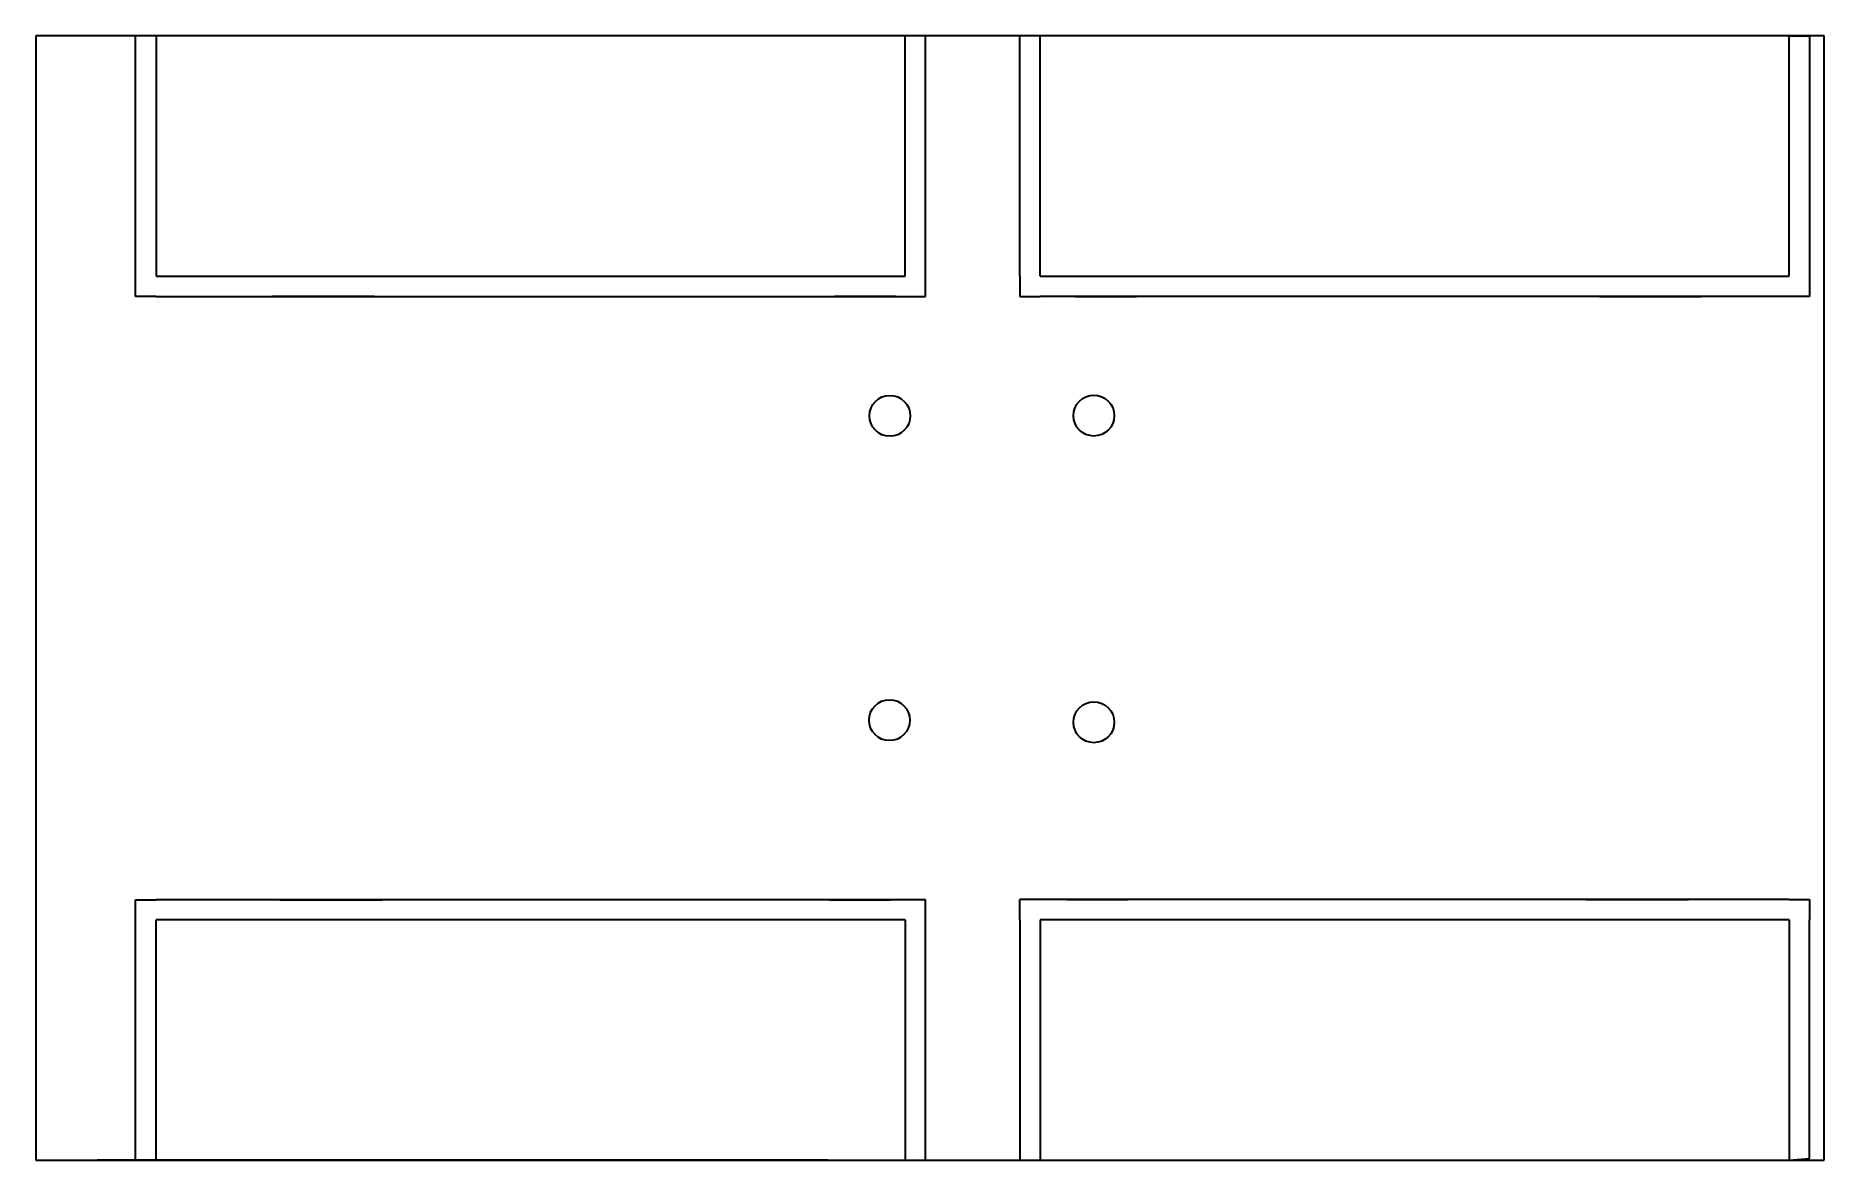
# Model space of a CAD drawing. Header units: millimetres. Extents: x 322 to 497, y 299 to 409.
import ezdxf

# ---------------------------------------------------------------- set-up
doc = ezdxf.new("R2010")
doc.units = ezdxf.units.MM
doc.styles.get("Standard").update_dxf_attribs({"font": 'arial.ttf'})
doc.dimstyles.new('ISO-25', dxfattribs={"dimtxt": 2.5, "dimasz": 2.5, "dimexe": 1.25, "dimexo": 0.625, "dimtad": 1, "dimtxsty": 'Standard', "dimcen": 2.5, "dimadec": 0, "dimazin": 0, "dimtfac": 1, "dimtmove": 0, "dimatfit": 3, "dimfxl": 1, "dimarcsym": 0})

# ---------------------------------------------------------------- blocks, each defined once
blk = doc.blocks.new('*D7')
at = {"layer": 'Defpoints', "color": 0, "transparency": 16777216}
for p in [(322.41, 409.23, 1.5), (322.41, 299.23), (322.41, 299.23), (322.41, 299.23, 1.5), (322.41, 299.23, 1.5)]:
    blk.add_point(p, dxfattribs=at)

msp = doc.modelspace()

# ---------------------------------------------------------------- linework, layer by layer
for p, q in [((497.41, 409.23), (322.41, 409.23)), ((322.41, 409.23), (322.41, 299.23)), ((399.235, 409.23), (326.146, 409.23)), ((332.181, 383.73), (332.181, 409.23)), ((334.181, 409.23), (334.181, 385.73)), ((334.181, 409.23), (334.181, 385.73)), ((407.471, 385.73), (407.471, 409.23)), ((409.471, 383.73), (409.471, 409.23)), ((418.694, 385.73), (418.694, 409.23)), ((420.694, 385.73), (420.694, 409.23)), ((493.984, 385.73), (493.984, 409.23)), ((493.984, 409.23), (495.984, 409.23)), ((495.984, 409.23), (495.984, 385.73)), ((497.41, 299.23), (497.41, 409.23)), ((334.181, 385.73), (407.471, 385.73)), ((418.694, 385.73), (418.694, 383.73)), ((420.694, 385.73), (493.984, 385.73)), ((495.984, 385.73), (495.984, 383.73)), ((334.181, 383.73), (332.181, 383.73)), ((334.181, 383.73), (407.471, 383.73)), ((407.471, 383.73), (409.471, 383.73)), ((418.694, 383.73), (420.694, 383.73)), ((493.984, 383.73), (420.694, 383.73)), ((495.984, 383.73), (493.984, 383.73)), ((332.181, 299.23), (332.181, 324.719)), ((332.181, 324.719), (334.181, 324.719)), ((409.466, 324.719), (334.181, 324.719)), ((409.466, 322.719), (409.466, 324.719)), ((418.699, 322.733), (418.699, 324.733)), ((420.699, 324.733), (418.699, 324.733)), ((493.984, 324.733), (420.699, 324.733)), ((493.984, 324.733), (495.976, 324.733)), ((495.976, 324.733), (495.976, 322.733)), ((334.181, 299.23), (334.181, 322.733)), ((407.466, 322.733), (334.181, 322.733)), ((407.466, 322.733), (407.466, 299.23)), ((409.466, 299.23), (409.466, 322.719)), ((418.699, 322.733), (418.699, 299.23)), ((493.984, 322.733), (420.699, 322.733)), ((420.699, 322.733), (420.699, 299.23)), ((493.984, 322.733), (493.984, 299.23)), ((495.976, 299.407), (495.976, 322.733)), ((493.984, 299.23), (495.976, 299.407)), ((322.41, 299.23), (497.41, 299.23)), ((399.901, 299.23), (328.416, 299.23)), ((334.181, 299.23), (332.181, 299.23)), ((334.181, 299.23), (332.181, 299.23)), ((407.466, 299.23), (497.41, 299.23)), ((407.466, 299.23), (497.41, 299.23)), ((407.466, 299.23), (409.466, 299.23)), ((418.699, 299.23), (420.699, 299.23)), ((424.991, 299.23), (495.52, 299.23))]:
    msp.add_line(p, q)
at = {"extrusion": (3.67728e-16, -1, 0)}
for centre, radius in [((350.532, 11.188, -383.73), 5), ((403.555, 7.838, -383.73), 3)]:
    msp.add_circle(centre, radius, dxfattribs=at)
at = {"extrusion": (1.10318e-15, -1, 0)}
for centre, radius in [((427.118, 7.264, -383.73), 3), ((480.417, 11.285, -383.73), 5)]:
    msp.add_circle(centre, radius, dxfattribs=at)
for centre in [(405.982, 372.051, 2), (425.944, 372.073, 2), (405.946, 342.279, 2), (425.944, 342.073, 2)]:
    msp.add_circle(centre, 2)
at = {"extrusion": (5.66281e-16, 1, 0)}
msp.add_circle((-351.291, 13.1, 324.719), 5, dxfattribs=at)
at = {"extrusion": (3.67751e-16, 1, 0)}
msp.add_circle((-403.085, 8.337, 324.719), 3, dxfattribs=at)
at = {"extrusion": (-7.35577e-16, 1, 0)}
msp.add_circle((-426.303, 7.365, 324.733), 3, dxfattribs=at)
at = {"extrusion": (0, 1, 0)}
msp.add_circle((-479.123, 11.12, 324.733), 5, dxfattribs=at)

# ---------------------------------------------------------------- dimensions: what is measured, and where the dimension line sits
dim = msp.add_angular_dim_2l(base=(322.41, 299.23), line1=((322.41, 409.23, 1.5), (322.41, 299.23, 1.5)), line2=((322.41, 299.23), (322.41, 299.23, 1.5)), dimstyle='ISO-25')
dim.commit()
dim.dimension.update_dxf_attribs({"geometry": '*D7', "text_midpoint": (322.41, 299.23)})

doc.saveas('drawing.dxf')
